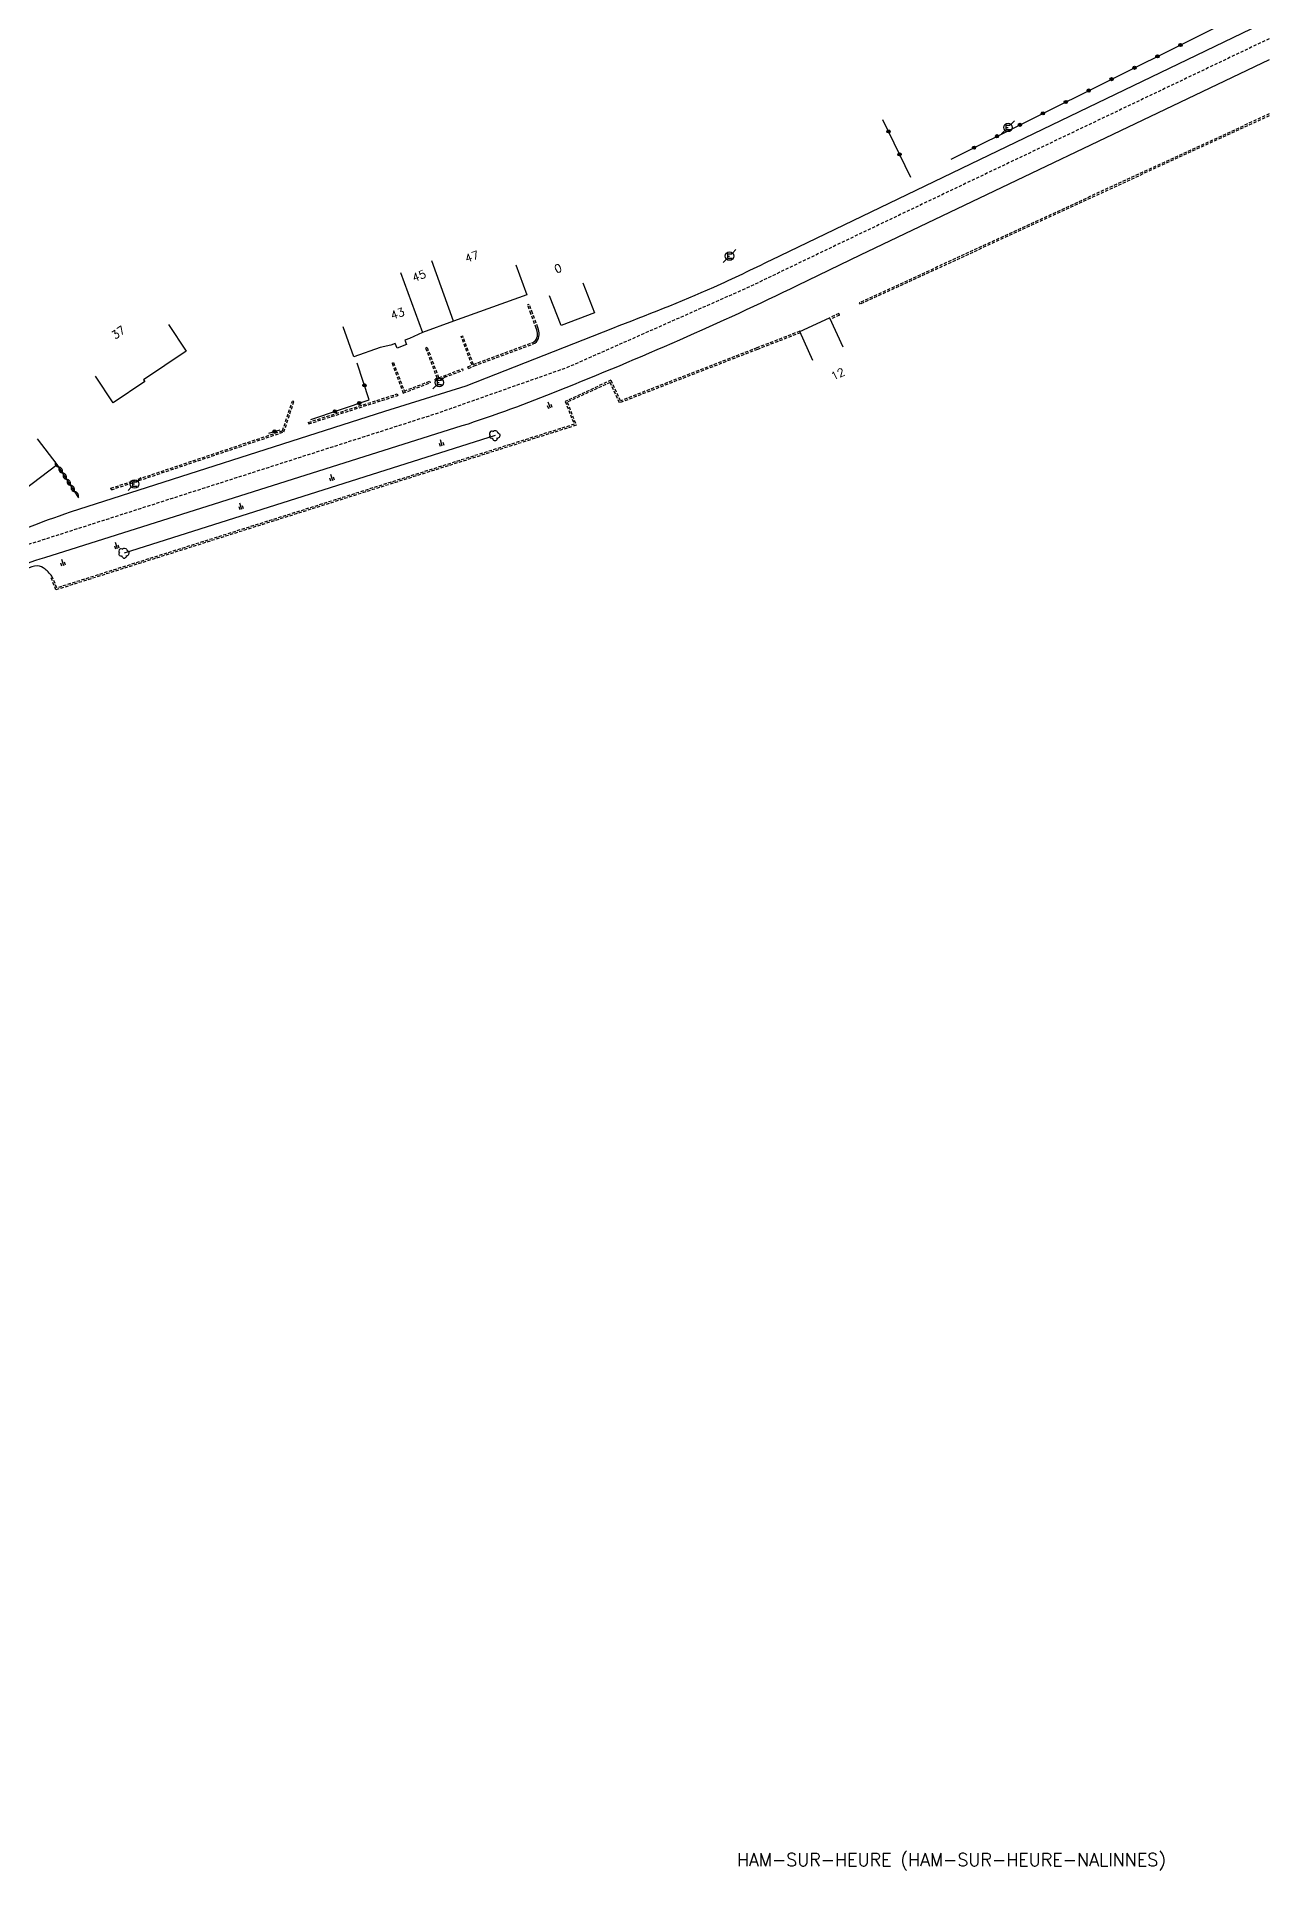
# Model space of a CAD drawing. Header units: millimetres. Extents: x 151000 to 152000, y 111999 to 113000.
# Drawn here: x 151807.4 to 152000, y 112262.3 to 112548.8 of the extents above; entities that cross this region are included whole.
import ezdxf
from ezdxf.enums import TextEntityAlignment as Align

# ---------------------------------------------------------------- set-up
doc = ezdxf.new("R2010")
doc.units = ezdxf.units.MM
doc.linetypes.add('DASHED', pattern=[0.75, 0.5, -0.25])
doc.layers.get('0').update_dxf_attribs({"linetype": 'CONTINUOUS'})
for name, color, linetype in [('W0001', 6, 'DASHED'), ('W0008', 7, 'CONTINUOUS'), ('W0100', 7, 'CONTINUOUS'), ('W0112', 1, 'DASHED'), ('W0211', 2, 'CONTINUOUS'), ('W0300', 7, 'CONTINUOUS'), ('W0302', 3, 'CONTINUOUS'), ('W0310', 3, 'CONTINUOUS'), ('W0322', 7, 'CONTINUOUS'), ('W0471', 7, 'CONTINUOUS'), ('W0980', 7, 'CONTINUOUS'), ('W0991', 7, 'CONTINUOUS'), ('W1102', 7, 'CONTINUOUS')]:
    doc.layers.add(name, color=color, linetype=linetype)
doc.styles.get("Standard").update_dxf_attribs({"font": 'romans.shx', "width": 0.85})

# ---------------------------------------------------------------- blocks, each defined once
blk = doc.blocks.new('T471')
for p, q in [((-0.333334, 0.333334), (-0.333334, -0.333334)), ((-0.333334, 0.333334), (0.333334, 0.333334)), ((-0.333334, 0), (0, 0)), ((0.500001, 0.500001), (1.000002, 1.000002)), ((-0.500001, -0.500001), (-1.000002, -1.000002)), ((-0.333334, -0.333334), (0.333334, -0.333334))]:
    blk.add_line(p, q)
blk.add_ellipse((0, 0), major_axis=(0.471405, 0.471405), ratio=1, start_param=5.4977871438, end_param=11.780972451)
blk = doc.blocks.new('T300')
for p, q in [((-0.8, 0.51), (-0.86, 0.34)), ((-0.86, 0.34), (-0.86, 0.17)), ((-0.86, 0.17), (-0.74, 0.06)), ((-0.69, 0.63), (-0.8, 0.51)), ((-0.8, -0.06), (-0.74, 0.06)), ((-0.74, 0.06), (-0.69, 0.11)), ((-0.57, 0.69), (-0.69, 0.63)), ((-0.46, 0.69), (-0.57, 0.69)), ((-0.29, 0.63), (-0.46, 0.69)), ((-0.29, 0.63), (-0.17, 0.74)), ((-0.23, 0.57), (-0.29, 0.63)), ((-0.17, 0.74), (-0.06, 0.8)), ((-0.06, 0.8), (0.06, 0.8)), ((0.06, 0.8), (0.23, 0.74)), ((0.23, 0.74), (0.34, 0.63)), ((0.34, 0.63), (0.4, 0.51)), ((0.46, 0.46), (0.34, 0.46)), ((0.4, 0.51), (0.4, 0.46)), ((0.57, 0.4), (0.46, 0.46)), ((0.57, 0.4), (0.69, 0.29)), ((0.69, 0.29), (0.74, 0.17)), ((0.74, 0.06), (0.69, -0.17)), ((0.74, 0.17), (0.74, 0.06)), ((-0.8, -0.17), (-0.8, -0.06)), ((-0.8, -0.23), (-0.8, -0.17)), ((-0.74, -0.34), (-0.8, -0.23)), ((-0.69, -0.4), (-0.74, -0.34)), ((-0.51, -0.46), (-0.69, -0.4)), ((-0.4, -0.46), (-0.51, -0.46)), ((-0.4, -0.46), (-0.34, -0.46)), ((-0.34, -0.46), (-0.34, -0.4)), ((-0.34, -0.51), (-0.34, -0.46)), ((-0.29, -0.63), (-0.34, -0.51)), ((-0.17, -0.74), (-0.29, -0.63)), ((-0.06, -0.8), (-0.17, -0.74)), ((0.06, -0.8), (-0.06, -0.8)), ((0.17, -0.74), (0.06, -0.8)), ((0.23, -0.69), (0.17, -0.74)), ((0.29, -0.46), (0.23, -0.46)), ((0.29, -0.63), (0.23, -0.69)), ((0.46, -0.4), (0.29, -0.46)), ((0.34, -0.51), (0.29, -0.63)), ((0.34, -0.51), (0.34, -0.46)), ((0.57, -0.34), (0.46, -0.4)), ((0.63, -0.29), (0.57, -0.34)), ((0.69, -0.17), (0.63, -0.29))]:
    blk.add_line(p, q)
blk = doc.blocks.new('t322o')
at = {"color": 0, "linetype": 'Continuous'}
for radius in [0.25, 0.15]:
    blk.add_circle((0, 0), radius, dxfattribs=at)
blk = doc.blocks.new('t310o')
at = {"color": 0, "linetype": 'Continuous'}
for centre, start, end in [((-0.5, 0.38), 216.8699, 323.1304), ((0.5, -0.37), 36.8699, 143.1303)]:
    blk.add_arc(centre, 0.625, start, end, dxfattribs=at)
blk = doc.blocks.new('t211o')
at = {"color": 0, "linetype": 'Continuous'}
for p, q in [((-0.29, 0.5), (-0.29, 0)), ((0, 1), (0, 0)), ((0.29, 0.5), (0.29, 0))]:
    blk.add_line(p, q, dxfattribs=at)

msp = doc.modelspace()

# ---------------------------------------------------------------- linework, layer by layer
at = {"layer": 'W0001', "flags": 128}
msp.add_lwpolyline([(152000, 112548.46), (151934.79, 112517.38), (151918.43, 112509.53), (151890.43, 112497.13), (151870.03, 112489.93), (151800.83, 112467.73), (151737.43, 112437.13), (151699.28, 112408.99)], dxfattribs=at)
at = {"layer": 'W0008', "flags": 128}
msp.add_lwpolyline([(151697.35, 112411.64), (151722.5, 112429.89), (151724.26, 112431.05), (151724.01, 112431.48, -0.0058), (151734, 112437.97, -0.0152), (151743.48, 112443.57, -0.017), (151755.48, 112449.54), (151799.05, 112469.63), (151799.21, 112469.25, -0.0236), (151812.72, 112474.53), (151861.85, 112490.27), (151874.52, 112494.22), (151897.46, 112503.26, 0.0118), (151913.22, 112509.63, 0.0065), (151922.24, 112513.93), (152000, 112551.36)], format="xyb", dxfattribs=at)
at = {"layer": 'W0008'}
msp.add_lwpolyline([(152000, 112545.14), (151936.08, 112514.67), (151926.31, 112509.9, -0.01), (151907.84, 112501.38, -0.0088), (151888.93, 112493.45, -0.0181), (151873.87, 112487.96), (151808.67, 112467.35, 0.0306), (151803.09, 112465.38), (151751.48, 112441.78, 0.0344), (151742.12, 112436.39, 0.0168), (151729.97, 112428.3), (151700.81, 112406.86)], format="xyb", dxfattribs=at)
at = {"layer": 'W0100'}
msp.add_line((151932.83, 112505.29), (151932.73, 112505.52), dxfattribs=at)
at = {"layer": 'W0100', "flags": 128}
for points in [[(151882.3, 112513.15), (151884, 112508.45), (151872.57, 112504.36), (151867.69, 112502.55), (151865.67, 112501.64), (151864.96, 112501.39), (151865.22, 112500.68), (151863.77, 112500.11), (151863.47, 112500.85), (151862.79, 112500.61), (151861.09, 112500.21), (151857, 112498.77), (151855.3, 112503.47)], [(151892.75, 112510.32), (151894.56, 112505.66), (151889.38, 112503.64), (151887.57, 112508.3)], [(151828.04, 112503.83), (151830.82, 112499.67), (151824.11, 112495.19), (151824.32, 112494.89), (151819.39, 112491.59), (151816.61, 112495.75)], [(151928.71, 112498.2), (151926.68, 112502.7), (151931.31, 112504.86), (151933.36, 112500.31)], [(151800.7, 112480.67), (151803.74, 112476.7), (151808.03, 112479.98), (151810.63, 112481.97), (151807.58, 112485.94)]]:
    msp.add_lwpolyline(points, dxfattribs=at)
msp.add_lwpolyline([(151809.94, 112464.3, 0.0736), (151808.76, 112465.6, 0.1394), (151807.53, 112466.1, 0.1478), (151805.87, 112465.59, 0.0583), (151805.13, 112465.06, 0.1214), (151804.35, 112463.81, 0.1902), (151804.35, 112461.99), (151805.07, 112460.47)], format="xyb", dxfattribs=at)
at = {"layer": 'W0112'}
for p, q in [((152000, 112536.71), (151935.95, 112507.19)), ((152000, 112536.43), (151936.06, 112506.97)), ((151884.14, 112506.9), (151884.37, 112506.99)), ((151884.66, 112505.49), (151884.14, 112506.9)), ((151884.89, 112505.58), (151884.37, 112506.99)), ((151885.49, 112503.24), (151884.66, 112505.49)), ((151885.73, 112503.33), (151884.89, 112505.58)), ((151932.73, 112505.52), (151931.31, 112504.86)), ((151932.83, 112505.29), (151931.41, 112504.64)), ((151935.95, 112507.19), (151936.06, 112506.97)), ((151885.58, 112502.98), (151885.49, 112503.24)), ((151885.65, 112502.73), (151885.58, 112502.98)), ((151885.69, 112502.47), (151885.65, 112502.73)), ((151885.7, 112502.22), (151885.69, 112502.47)), ((151885.82, 112503.06), (151885.73, 112503.33)), ((151885.89, 112502.78), (151885.82, 112503.06)), ((151885.94, 112502.49), (151885.89, 112502.78)), ((151885.94, 112502.21), (151885.94, 112502.49)), ((151926.65, 112502.76), (151919.95, 112500.16)), ((151926.75, 112502.53), (151920.04, 112499.93)), ((151926.68, 112502.7), (151926.65, 112502.76)), ((151868.22, 112500.19), (151868.46, 112500.28)), ((151870.03, 112495.41), (151868.22, 112500.19)), ((151870.27, 112495.5), (151868.46, 112500.28)), ((151873.76, 112501.94), (151873.99, 112502.03)), ((151875.45, 112497.48), (151873.76, 112501.94)), ((151875.67, 112497.59), (151873.99, 112502.03)), ((151875.67, 112497.59), (151884.93, 112501.01)), ((151875.76, 112497.35), (151885.02, 112500.78)), ((151884.93, 112501.01), (151885.13, 112501.12)), ((151885.02, 112500.78), (151885.27, 112500.92)), ((151885.13, 112501.12), (151885.31, 112501.28)), ((151885.27, 112500.92), (151885.5, 112501.11)), ((151885.31, 112501.28), (151885.47, 112501.49)), ((151885.47, 112501.49), (151885.59, 112501.72)), ((151885.5, 112501.11), (151885.68, 112501.36)), ((151885.59, 112501.72), (151885.66, 112501.97)), ((151885.66, 112501.97), (151885.7, 112502.22)), ((151885.68, 112501.36), (151885.82, 112501.63)), ((151885.82, 112501.63), (151885.91, 112501.92)), ((151885.91, 112501.92), (151885.94, 112502.21)), ((151920.04, 112499.93), (151898.51, 112491.57)), ((151919.95, 112500.16), (151898.64, 112491.89)), ((151862.95, 112497.77), (151863.18, 112497.86)), ((151862.95, 112497.77), (151864.72, 112493.1)), ((151863.18, 112497.86), (151864.86, 112493.42)), ((151869.75, 112495.04), (151874.03, 112496.65)), ((151870.27, 112495.5), (151873.95, 112496.89)), ((151873.95, 112496.89), (151874.03, 112496.65)), ((151874.82, 112497.19), (151875.45, 112497.48)), ((151874.92, 112496.96), (151874.82, 112497.19)), ((151874.92, 112496.96), (151875.76, 112497.35)), ((151864.72, 112493.1), (151868.91, 112494.72)), ((151864.86, 112493.42), (151868.82, 112494.95)), ((151868.82, 112494.95), (151868.91, 112494.72)), ((151870.03, 112495.41), (151869.67, 112495.27)), ((151869.75, 112495.04), (151869.67, 112495.27)), ((151897.15, 112495.1), (151890.01, 112491.8)), ((151897.02, 112494.77), (151890.33, 112491.67)), ((151898.51, 112491.57), (151897.02, 112494.77)), ((151898.64, 112491.89), (151897.15, 112495.1)), ((151845.87, 112487.23), (151847.39, 112491.86)), ((151846.07, 112487.03), (151847.63, 112491.78)), ((151847.63, 112491.78), (151847.39, 112491.86)), ((151849.88, 112488.53), (151863.78, 112492.98)), ((151849.95, 112488.3), (151863.86, 112492.74)), ((151863.78, 112492.98), (151863.86, 112492.74)), ((151890.01, 112491.8), (151891.4, 112488.23)), ((151890.33, 112491.67), (151891.73, 112488.07)), ((151891.73, 112488.07), (151810.44, 112462.35)), ((151891.4, 112488.23), (151810.59, 112462.66)), ((151849.88, 112488.53), (151849.95, 112488.3)), ((151823.32, 112479.66), (151845.87, 112487.23)), ((151823.4, 112479.43), (151846.07, 112487.03)), ((151819.03, 112478.23), (151823.32, 112479.66)), ((151819.11, 112477.99), (151819.03, 112478.23)), ((151819.11, 112477.99), (151823.4, 112479.43)), ((151809.71, 112464.21), (151809.94, 112464.3)), ((151810.44, 112462.35), (151809.71, 112464.21)), ((151810.59, 112462.66), (151809.94, 112464.3))]:
    msp.add_line(p, q, dxfattribs=at)
at = {"layer": 'W0302'}
msp.add_line((151879.04, 112486.45), (151821.12, 112468.08), dxfattribs=at)
at = {"layer": 'W0310'}
msp.add_line((151814.03, 112476.73), (151810.63, 112481.97), dxfattribs=at)
at = {"layer": 'W0322'}
for p, q in [((151943.98, 112526.78), (151939.64, 112535.79)), ((151843.71, 112486.84), (151845.48, 112487.38))]:
    msp.add_line(p, q, dxfattribs=at)
at = {"layer": 'W0322', "flags": 128}
for points in [[(151950.29, 112529.67), (152000, 112554.4)], [(151850.25, 112488.97), (151859.38, 112492.07), (151857.5, 112497.75)]]:
    msp.add_lwpolyline(points, dxfattribs=at)
at = {"layer": 'W1102'}
for p, q in [((151864.29, 112511.96), (151867.69, 112502.55)), ((151872.57, 112504.36), (151869.17, 112513.77))]:
    msp.add_line(p, q, dxfattribs=at)

# ---------------------------------------------------------------- block references
at = {"layer": 'W0211'}
for p, rotation in [((151887.66, 112490.79), 21.72869402225631), ((151870.76, 112484.88), 17.57958572718361), ((151853.63, 112479.47), 17.54940851416147), ((151839.44, 112474.98), 17.54940851413184), ((151820.02, 112468.84), 17.54940851413992), ((151811.61, 112466.18), 17.5494085139965)]:
    msp.add_blockref('t211o', p, dxfattribs=dict(at, rotation=rotation))
at = {"layer": 'W0300'}
for p in [(151879.04, 112486.45), (151821.12, 112468.08)]:
    msp.add_blockref('T300', p, dxfattribs=at)
at = {"layer": 'W0310', "rotation": 122.9643542040131}
for p in [(151810.89, 112481.57), (151811.51, 112480.6), (151812.14, 112479.64), (151812.77, 112478.67), (151813.4, 112477.7)]:
    msp.add_blockref('t310o', p, dxfattribs=at)
at = {"layer": 'W0322'}
for p, rotation in [((151982.52, 112545.7), 26.44580049839115), ((151986.11, 112547.48), 26.44580049839115), ((151975.36, 112542.14), 26.44580049839115), ((151978.94, 112543.92), 26.44580049839115), ((151971.78, 112540.36), 26.44580049839115), ((151964.62, 112536.8), 26.44580049839115), ((151968.2, 112538.58), 26.44580049839115), ((151940.51, 112533.99), 115.7017705433659), ((151961.04, 112535.01), 26.44580049839115), ((151953.87, 112531.45), 26.44580049839115), ((151957.45, 112533.23), 26.44580049839115), ((151942.24, 112530.39), 115.7017705433659), ((151858.64, 112494.31), 108.2656099443425), ((151857.83, 112491.54), 18.72905233906809), ((151854.04, 112490.26), 18.72905233906809)]:
    msp.add_blockref('t322o', p, dxfattribs=dict(at, rotation=rotation))
msp.add_blockref('t322o', (151844.59, 112487.11), dxfattribs=at)
at = {"layer": 'W0471'}
for p in [(151959.18, 112534.61), (151915.68, 112514.51), (151870.34, 112494.77), (151822.73, 112478.9)]:
    msp.add_blockref('T471', p, dxfattribs=at)

# ---------------------------------------------------------------- texts
at = {"layer": 'W0980'}
msp.add_text('HAM-SUR-HEURE (HAM-SUR-HEURE-NALINNES)', height=2, dxfattribs=at).set_placement((151950.33, 112263.84), align=Align.MIDDLE)
at = {"layer": 'W0991'}
for s, rotation, p in [('47', 19.6582, (151875.43, 112514.41)), ('45', 20.3445, (151867.17, 112511.43)), ('0', 21.2522, (151888.89, 112512.57)), ('43', 19.3808, (151863.82, 112505.52)), ('37', 35.2679, (151820.2, 112502.57)), ('12', 25.0713, (151932.59, 112496.08))]:
    msp.add_text(s, height=1.25, rotation=rotation, dxfattribs=at).set_placement(p, align=Align.MIDDLE)

doc.saveas('drawing.dxf')
